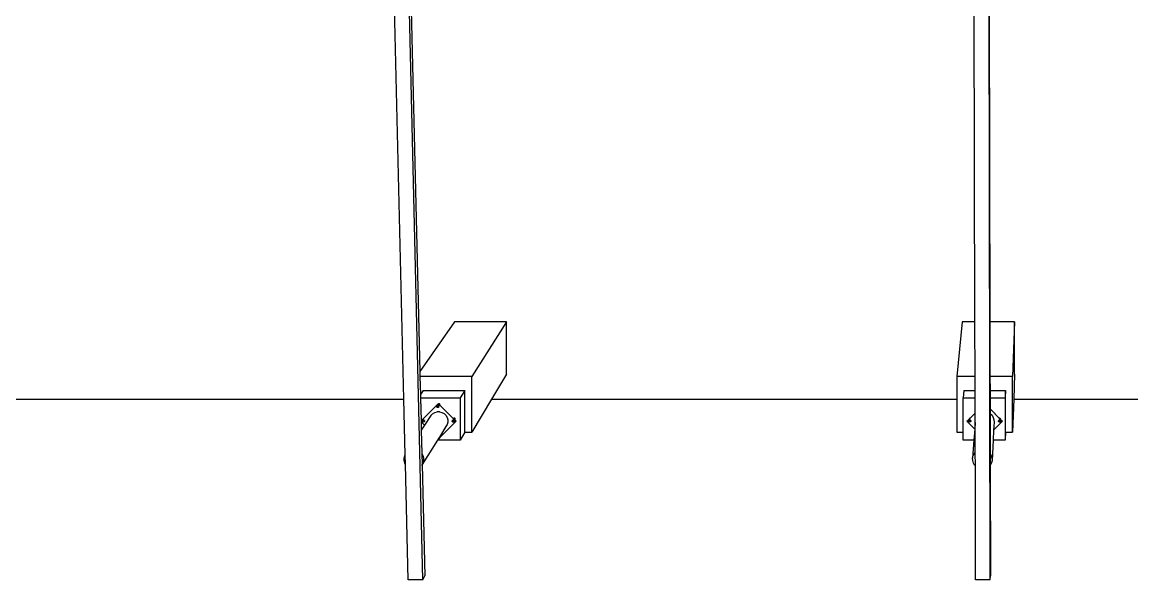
# Model space of a CAD drawing. Header units: inches. Extents: x -1152 to 1243, y -567 to 664.
# Drawn here: x -524 to 45, y -567 to -280 of the extents above; entities that cross this region are included whole.
import ezdxf

# ---------------------------------------------------------------- set-up
doc = ezdxf.new("R2010")
doc.units = ezdxf.units.IN
doc.header["$MEASUREMENT"] = 0

msp = doc.modelspace()

# ---------------------------------------------------------------- linework, layer by layer
for p, q in [((-318.2234, -566.54973), (-344.30649, 529.8555)), ((-27.40277, -566.54973), (-29.64883, 529.8555)), ((-327.96805, -473.91114), (-332.86586, -272.76493)), ((-324.20145, -274.18614), (-319.80502, -459.60738)), ((-35.23699, -434.17829), (-35.65392, -274.33696)), ((-27.91806, -273.93414), (-27.59088, -434.17829)), ((-302.1109, -434.17829), (-319.80502, -459.60738)), ((-275.29646, -434.17829), (-302.1109, -434.17829)), ((-275.29646, -434.17829), (-293.12015, -462.28857)), ((-275.29646, -460.99273), (-275.29646, -434.17829)), ((-41.78742, -434.17829), (-44.49288, -462.28857)), ((-35.23699, -434.17829), (-41.78742, -434.17829)), ((-35.16367, -462.28857), (-35.23699, -434.17829)), ((-14.97298, -434.17829), (-27.59088, -434.17829)), ((-27.59088, -434.17829), (-27.53349, -462.28857)), ((-14.97298, -434.17829), (-15.94238, -462.28857)), ((-14.97298, -460.99273), (-14.97298, -434.17829)), ((-319.80502, -459.60738), (-319.74145, -462.28857)), ((-293.12015, -462.28857), (-319.74145, -462.28857)), ((-319.74145, -462.28857), (-319.52251, -471.52269)), ((-293.12015, -490.83907), (-293.12015, -462.28857)), ((-275.29646, -460.99273), (-283.0111, -473.91114)), ((-35.16367, -462.28857), (-44.49288, -462.28857)), ((-44.49288, -462.28857), (-44.49288, -473.91114)), ((-35.14505, -469.42619), (-35.16367, -462.28857)), ((-15.94238, -462.28857), (-27.53349, -462.28857)), ((-27.53349, -462.28857), (-27.51892, -469.42619)), ((-15.94238, -490.83907), (-15.94238, -462.28857)), ((-14.97298, -460.99273), (-15.39257, -473.91114)), ((-318.10184, -469.42619), (-319.52251, -471.52269)), ((-319.52251, -471.52269), (-319.4814, -473.25623)), ((-318.10184, -469.42619), (-296.68897, -469.42619)), ((-296.68897, -469.42619), (-299.10965, -473.25623)), ((-296.68897, -490.83907), (-296.68897, -469.42619)), ((-40.92407, -469.42619), (-41.25797, -473.25623)), ((-40.92407, -469.42619), (-35.14505, -469.42619)), ((-35.13506, -473.25623), (-35.14505, -469.42619)), ((-27.51892, -469.42619), (-19.5112, -469.42619)), ((-27.51892, -469.42619), (-27.5111, -473.25623)), ((-19.5112, -469.42619), (-19.67039, -473.25623)), ((-19.5112, -490.83907), (-19.5112, -469.42619)), ((-550.62964, -473.91114), (-327.96805, -473.91114)), ((-327.27233, -502.48335), (-327.96805, -473.91114)), ((-319.4814, -473.25623), (-299.10965, -473.25623)), ((-319.4814, -473.25623), (-319.20154, -485.05977)), ((-318.55993, -484.41816), (-311.07708, -476.93531)), ((-318.55597, -484.42333), (-311.0942, -476.96156)), ((-311.07708, -476.93531), (-311.0942, -476.96156)), ((-311.0942, -476.96156), (-311.07191, -476.93927)), ((-311.0942, -476.96156), (-310.85957, -477.1416)), ((-311.07708, -476.93531), (-310.27604, -476.13427)), ((-311.07708, -476.93531), (-311.07191, -476.93927)), ((-311.07191, -476.93927), (-310.29312, -476.16048)), ((-311.04449, -477.79279), (-311.02969, -477.68037)), ((-311.02969, -477.90521), (-311.04449, -477.79279)), ((-311.02969, -477.68037), (-311.02881, -477.67824)), ((-311.02881, -477.67824), (-310.98629, -477.57561)), ((-311.02, -477.61132), (-311.02881, -477.67824)), ((-310.97508, -477.50288), (-311.02, -477.61132)), ((-311.00916, -477.62215), (-311.01083, -477.63485)), ((-310.96424, -477.51371), (-311.00916, -477.62215)), ((-310.95098, -477.52137), (-310.98629, -477.57561)), ((-310.98629, -477.57561), (-310.95837, -477.53921)), ((-310.90362, -477.40975), (-310.97508, -477.50288)), ((-310.89279, -477.42059), (-310.96424, -477.51371)), ((-310.95837, -477.53921), (-310.91727, -477.48565)), ((-310.95837, -477.53921), (-310.95098, -477.52137)), ((-310.95098, -477.52137), (-310.88196, -477.43142)), ((-310.91727, -477.48565), (-310.82731, -477.41662)), ((-310.8105, -477.3383), (-310.90362, -477.40975)), ((-310.88196, -477.43142), (-310.79201, -477.3624)), ((-310.85957, -477.1416), (-310.58634, -477.25478)), ((-310.82731, -477.41662), (-310.72255, -477.37323)), ((-310.70206, -477.29338), (-310.8105, -477.3383)), ((-310.79201, -477.3624), (-310.68726, -477.31901)), ((-310.72255, -477.37323), (-310.61013, -477.35843)), ((-310.58569, -477.27806), (-310.70206, -477.29338)), ((-310.68726, -477.31901), (-310.57485, -477.30422)), ((-310.61013, -477.35843), (-310.49771, -477.37323)), ((-310.58634, -477.25478), (-310.29312, -477.29338)), ((-310.46932, -477.29338), (-310.58569, -477.27806)), ((-310.57485, -477.30422), (-310.46245, -477.31901)), ((-310.49771, -477.37323), (-310.39295, -477.41662)), ((-310.36087, -477.3383), (-310.46932, -477.29338)), ((-310.46245, -477.31901), (-310.3577, -477.3624)), ((-310.39295, -477.41662), (-310.30299, -477.48565)), ((-310.26775, -477.40975), (-310.36087, -477.3383)), ((-310.3577, -477.3624), (-310.26775, -477.43142)), ((-310.30299, -477.48565), (-310.23397, -477.57561)), ((-310.27604, -476.13427), (-310.29312, -476.16048)), ((-310.29312, -476.16048), (-309.49204, -476.96156)), ((-310.29312, -476.16048), (-310.29312, -477.28731)), ((-310.29312, -477.29338), (-309.9999, -477.25478)), ((-310.27604, -476.13427), (-310.12267, -476.28764)), ((-310.1963, -477.50288), (-310.26775, -477.40975)), ((-310.26775, -477.43142), (-310.19873, -477.52137)), ((-310.18546, -477.51371), (-310.25692, -477.42059)), ((-310.23397, -477.57561), (-310.19057, -477.68037)), ((-310.19873, -477.52137), (-310.15534, -477.62612)), ((-310.15138, -477.61132), (-310.1963, -477.50288)), ((-310.19057, -477.68037), (-310.17577, -477.79279)), ((-310.17577, -477.79279), (-310.19057, -477.90521)), ((-310.14055, -477.62215), (-310.18546, -477.51371)), ((-310.15534, -477.62612), (-310.14055, -477.73852)), ((-310.14055, -477.73852), (-310.15534, -477.85093)), ((-310.13606, -477.72769), (-310.15138, -477.61132)), ((-310.15138, -477.84406), (-310.13606, -477.72769)), ((-310.12523, -477.73852), (-310.14055, -477.62215)), ((-310.14055, -477.8549), (-310.12523, -477.73852)), ((-310.12267, -476.28764), (-310.01955, -476.24493)), ((-310.12267, -476.28764), (-309.51279, -476.89752)), ((-309.90344, -476.22964), (-310.01955, -476.24493)), ((-309.9999, -477.25478), (-309.72667, -477.1416)), ((-309.78732, -476.24493), (-309.90344, -476.22964)), ((-309.67912, -476.28975), (-309.78732, -476.24493)), ((-309.72667, -477.1416), (-309.49204, -476.96156)), ((-309.67912, -476.28975), (-309.5862, -476.36105)), ((-309.5149, -476.45396), (-309.5862, -476.36105)), ((-309.47008, -476.56217), (-309.5149, -476.45396)), ((-309.51279, -476.89752), (-309.49249, -476.8485)), ((-309.51279, -476.89752), (-309.475, -476.93531)), ((-309.49249, -476.8485), (-309.47039, -476.79488)), ((-309.475, -476.93531), (-309.49204, -476.96156)), ((-309.49204, -476.96156), (-302.00877, -484.44483)), ((-309.475, -476.93531), (-302.51723, -483.89308)), ((-309.47039, -476.79488), (-309.4548, -476.67829)), ((-309.4548, -476.67829), (-309.47008, -476.56217)), ((-299.10965, -473.25623), (-299.10965, -494.84382)), ((-283.0111, -473.91114), (-293.12015, -490.83907)), ((-283.0111, -473.91114), (-44.49288, -473.91114)), ((-44.49288, -473.91114), (-44.49288, -490.83907)), ((-41.25797, -473.25623), (-35.13506, -473.25623)), ((-41.25797, -490.83907), (-41.25797, -473.25623)), ((-35.11483, -481.01209), (-35.13506, -473.25623)), ((-27.5111, -473.25623), (-19.67039, -473.25623)), ((-27.5111, -473.25623), (-27.49963, -478.87166)), ((-19.67039, -473.25623), (-19.67039, -494.84382)), ((-15.39257, -473.91114), (-15.94238, -490.83907)), ((-15.39257, -473.91114), (224.66011, -473.91114)), ((-314.14348, -482.22306), (-317.401, -487.22347)), ((-314.14348, -482.22306), (-313.2671, -481.32461)), ((-313.2671, -481.32461), (-312.18804, -480.68361)), ((-312.18804, -480.68361), (-310.97985, -480.34373)), ((-310.98629, -478.00996), (-311.02969, -477.90521)), ((-310.91727, -478.09992), (-310.98629, -478.00996)), ((-309.72486, -480.32813), (-310.97985, -480.34373)), ((-310.82731, -478.16895), (-310.91727, -478.09992)), ((-310.72255, -478.21234), (-310.82731, -478.16895)), ((-310.61013, -478.22714), (-310.72255, -478.21234)), ((-310.49771, -478.21234), (-310.61013, -478.22714)), ((-310.39295, -478.16895), (-310.49771, -478.21234)), ((-310.30299, -478.09992), (-310.39295, -478.16895)), ((-310.23397, -478.00996), (-310.30299, -478.09992)), ((-310.28786, -478.0802), (-310.25692, -478.05646)), ((-310.25692, -478.05646), (-310.18546, -477.96334)), ((-310.19873, -477.95568), (-310.23397, -478.00996)), ((-310.22643, -477.99177), (-310.23397, -478.00996)), ((-310.19057, -477.90521), (-310.22643, -477.99177)), ((-310.22643, -477.99177), (-310.19873, -477.95568)), ((-310.19873, -477.95568), (-310.1963, -477.9525)), ((-310.1963, -477.9525), (-310.15713, -477.85794)), ((-310.18546, -477.96334), (-310.14181, -477.85794)), ((-310.15713, -477.85794), (-310.15534, -477.85093)), ((-310.15534, -477.85093), (-310.15138, -477.84406)), ((-310.14181, -477.85794), (-310.14055, -477.8549)), ((-309.72486, -480.32813), (-308.5086, -480.63788)), ((-308.5086, -480.63788), (-307.41394, -481.25187)), ((-307.41394, -481.25187), (-306.5155, -482.12825)), ((-306.5155, -482.12825), (-305.8745, -483.20731)), ((-305.8745, -483.20731), (-305.53462, -484.4155)), ((-37.7051, -483.60236), (-35.11483, -481.01209)), ((-37.68341, -483.60521), (-35.11476, -481.03657)), ((-35.11476, -481.03657), (-35.11483, -481.01209)), ((-35.10241, -485.7743), (-35.11476, -481.03657)), ((-27.49963, -478.87166), (-27.49957, -478.89959)), ((-27.49963, -478.87166), (-22.75564, -483.61564)), ((-27.49957, -478.89959), (-21.95433, -484.44483)), ((-27.49957, -478.89959), (-27.49493, -481.17591)), ((-27.49493, -481.17591), (-27.3595, -481.25187)), ((-27.49493, -481.17591), (-27.453, -501.70807)), ((-27.3595, -481.25187), (-26.46106, -482.12825)), ((-26.46106, -482.12825), (-25.82006, -483.20731)), ((-25.82006, -483.20731), (-25.48018, -484.4155)), ((-319.20154, -485.05977), (-318.55993, -484.41816)), ((-319.20154, -485.05977), (-319.20132, -485.06869)), ((-319.20132, -485.06869), (-318.57747, -484.44483)), ((-319.20132, -485.06869), (-319.19272, -485.43175)), ((-319.19712, -485.24591), (-318.32479, -485.24591)), ((-318.57747, -486.04699), (-319.19272, -485.43175)), ((-319.19272, -485.43175), (-319.0888, -489.81432)), ((-317.401, -487.22347), (-319.0888, -489.81432)), ((-318.55993, -484.41816), (-318.57747, -484.44483)), ((-318.57747, -484.44483), (-318.55597, -484.42333)), ((-318.39743, -484.67946), (-318.57747, -484.44483)), ((-318.57747, -486.04699), (-318.39743, -485.81236)), ((-317.401, -487.22347), (-318.57747, -486.04699)), ((-318.55597, -484.42333), (-318.55993, -484.41816)), ((-318.28425, -484.9527), (-318.39743, -484.67946)), ((-318.39743, -485.81236), (-318.28425, -485.53913)), ((-318.3352, -485.16679), (-318.3204, -485.05437)), ((-318.3204, -485.27921), (-318.3352, -485.16679)), ((-318.3204, -485.05437), (-318.28281, -484.96362)), ((-318.27701, -485.38397), (-318.3204, -485.27921)), ((-318.29905, -484.99532), (-318.3005, -485.00632)), ((-318.25413, -484.88688), (-318.29905, -484.99532)), ((-318.28281, -484.96362), (-318.28425, -484.9527)), ((-318.28425, -485.53913), (-318.26576, -485.39864)), ((-318.28281, -484.96362), (-318.27701, -484.94961)), ((-318.24087, -484.89454), (-318.27701, -484.94961)), ((-318.27701, -484.94961), (-318.24804, -484.91185)), ((-318.26576, -485.39864), (-318.27701, -485.38397)), ((-318.20798, -485.47393), (-318.26576, -485.39864)), ((-318.18268, -484.79376), (-318.25413, -484.88688)), ((-318.24804, -484.91185), (-318.20798, -484.85966)), ((-318.24087, -484.89454), (-318.24804, -484.91185)), ((-318.24087, -484.89454), (-318.23933, -484.89084)), ((-318.23933, -484.89084), (-318.17185, -484.80459)), ((-318.20798, -484.85966), (-318.15638, -484.82006)), ((-318.11803, -485.54296), (-318.20798, -485.47393)), ((-318.17185, -484.80459), (-318.0819, -484.73557)), ((-318.16788, -484.79772), (-318.17185, -484.80459)), ((-318.17185, -484.80459), (-318.15638, -484.82006)), ((-318.07476, -484.72627), (-318.16788, -484.79772)), ((-318.15638, -484.82006), (-318.11803, -484.79063)), ((-318.11803, -484.79063), (-318.01327, -484.74724)), ((-318.01327, -485.58635), (-318.11803, -485.54296)), ((-318.0819, -484.73557), (-317.97715, -484.69218)), ((-317.96632, -484.68135), (-318.07476, -484.72627)), ((-318.01327, -484.74724), (-317.90085, -484.73244)), ((-317.90085, -485.60115), (-318.01327, -485.58635)), ((-317.97715, -484.69218), (-317.86474, -484.67738)), ((-317.84994, -484.66603), (-317.96632, -484.68135)), ((-317.90085, -484.73244), (-317.78843, -484.74724)), ((-317.78843, -485.58635), (-317.90085, -485.60115)), ((-317.86474, -484.67738), (-317.75234, -484.69218)), ((-317.73357, -484.68135), (-317.84994, -484.66603)), ((-317.78843, -484.74724), (-317.68367, -484.79063)), ((-317.68367, -485.54296), (-317.78843, -485.58635)), ((-317.75234, -484.69218), (-317.64759, -484.73557)), ((-317.62513, -484.72627), (-317.73357, -484.68135)), ((-317.68367, -484.79063), (-317.59371, -484.85966)), ((-317.64498, -485.51327), (-317.68367, -485.54296)), ((-317.64759, -484.73557), (-317.55764, -484.80459)), ((-317.59371, -485.47393), (-317.64498, -485.51327)), ((-317.64498, -485.51327), (-317.62513, -485.50505)), ((-317.53201, -484.79772), (-317.62513, -484.72627)), ((-317.62513, -485.50505), (-317.53201, -485.43359)), ((-317.59371, -484.85966), (-317.52468, -484.94961)), ((-317.52468, -485.38397), (-317.59371, -485.47393)), ((-317.5782, -485.45372), (-317.54681, -485.42963)), ((-317.55764, -484.80459), (-317.48862, -484.89454)), ((-317.47535, -484.88688), (-317.54681, -484.79376)), ((-317.54681, -485.42963), (-317.47535, -485.33651)), ((-317.52468, -484.94961), (-317.48129, -485.05437)), ((-317.48862, -485.32885), (-317.52468, -485.38397)), ((-317.51737, -485.36631), (-317.52468, -485.38397)), ((-317.48129, -485.27921), (-317.51737, -485.36631)), ((-317.51737, -485.36631), (-317.48862, -485.32885)), ((-317.48862, -484.89454), (-317.44523, -484.99929)), ((-317.48862, -485.32885), (-317.48619, -485.32567)), ((-317.48619, -485.32567), (-317.44702, -485.23111)), ((-317.48129, -485.05437), (-317.46649, -485.16679)), ((-317.46649, -485.16679), (-317.48129, -485.27921)), ((-317.43044, -484.99532), (-317.47535, -484.88688)), ((-317.47535, -485.33651), (-317.4317, -485.23111)), ((-317.44702, -485.23111), (-317.44523, -485.2241)), ((-317.44523, -484.99929), (-317.43044, -485.11169)), ((-317.43044, -485.11169), (-317.44523, -485.2241)), ((-317.4317, -485.23111), (-317.43044, -485.22807)), ((-317.41511, -485.11169), (-317.43044, -484.99532)), ((-317.43044, -485.22807), (-317.41511, -485.11169)), ((-306.44276, -487.98141), (-309.79618, -493.32143)), ((-302.00877, -486.04699), (-309.49204, -493.53026)), ((-305.82877, -486.88675), (-306.44276, -487.98141)), ((-305.51902, -485.67049), (-305.82877, -486.88675)), ((-305.53462, -484.4155), (-305.51902, -485.67049)), ((-303.20953, -485.18159), (-303.19473, -485.06917)), ((-303.19473, -485.29401), (-303.20953, -485.18159)), ((-303.19473, -485.06917), (-303.15133, -484.96441)), ((-303.15133, -485.39877), (-303.19473, -485.29401)), ((-303.17509, -485.01012), (-303.17734, -485.0272)), ((-303.13017, -484.90168), (-303.17509, -485.01012)), ((-303.11691, -484.90934), (-303.15133, -484.96441)), ((-303.15133, -484.96441), (-303.12609, -484.93152)), ((-303.08231, -485.48873), (-303.15133, -485.39877)), ((-303.05872, -484.80856), (-303.13017, -484.90168)), ((-303.12609, -484.93152), (-303.08231, -484.87446)), ((-303.12609, -484.93152), (-303.11691, -484.90934)), ((-303.11691, -484.90934), (-303.04789, -484.81939)), ((-303.08231, -484.87446), (-303.03167, -484.8356)), ((-302.99235, -485.55776), (-303.08231, -485.48873)), ((-302.97643, -484.72627), (-303.06955, -484.79772)), ((-303.06955, -484.79772), (-303.04789, -484.81939)), ((-303.04789, -484.81939), (-302.95794, -484.75037)), ((-303.04789, -484.81939), (-303.03167, -484.8356)), ((-303.03167, -484.8356), (-302.99235, -484.80543)), ((-302.99235, -484.80543), (-302.88759, -484.76204)), ((-302.88759, -485.60115), (-302.99235, -485.55776)), ((-302.86799, -484.68135), (-302.97643, -484.72627)), ((-302.95794, -484.75037), (-302.85319, -484.70698)), ((-302.88759, -484.76204), (-302.77517, -484.74724)), ((-302.77517, -485.61595), (-302.88759, -485.60115)), ((-302.75162, -484.66603), (-302.86799, -484.68135)), ((-302.85319, -484.70698), (-302.74078, -484.69218)), ((-302.77517, -484.74724), (-302.66275, -484.76204)), ((-302.66275, -485.60115), (-302.77517, -485.61595)), ((-302.63524, -484.68135), (-302.75162, -484.66603)), ((-302.74078, -484.69218), (-302.62838, -484.70698)), ((-302.66275, -484.76204), (-302.55799, -484.80543)), ((-302.55799, -485.55776), (-302.66275, -485.60115)), ((-302.5268, -484.72627), (-302.63524, -484.68135)), ((-302.62838, -484.70698), (-302.52363, -484.75037)), ((-302.55799, -484.80543), (-302.46803, -484.87446)), ((-302.46803, -485.48873), (-302.55799, -485.55776)), ((-302.43368, -484.79772), (-302.5268, -484.72627)), ((-302.52363, -484.75037), (-302.43368, -484.81939)), ((-302.47511, -483.8257), (-302.51723, -483.89308)), ((-302.51723, -483.89308), (-302.50718, -483.90313)), ((-302.47511, -483.8257), (-302.50718, -483.90313)), ((-302.50718, -483.90313), (-301.99215, -484.41816)), ((-302.40381, -483.73279), (-302.47511, -483.8257)), ((-302.46803, -484.87446), (-302.399, -484.96441)), ((-302.399, -485.39877), (-302.46803, -485.48873)), ((-302.45006, -485.46531), (-302.42285, -485.44443)), ((-302.36223, -484.89084), (-302.43368, -484.79772)), ((-302.43368, -484.81939), (-302.36466, -484.90934)), ((-302.35139, -484.90168), (-302.42285, -484.80856)), ((-302.42285, -485.44443), (-302.35139, -485.35131)), ((-302.3109, -483.66149), (-302.40381, -483.73279)), ((-302.399, -484.96441), (-302.35561, -485.06917)), ((-302.36466, -485.34365), (-302.399, -485.39877)), ((-302.38967, -485.37624), (-302.399, -485.39877)), ((-302.35561, -485.29401), (-302.38967, -485.37624)), ((-302.38967, -485.37624), (-302.36466, -485.34365)), ((-302.36466, -484.90934), (-302.32127, -485.01408)), ((-302.36223, -485.34047), (-302.36466, -485.34365)), ((-302.31731, -484.99929), (-302.36223, -484.89084)), ((-302.33636, -485.27803), (-302.36223, -485.34047)), ((-302.35561, -485.06917), (-302.34081, -485.18159)), ((-302.34081, -485.18159), (-302.35561, -485.29401)), ((-302.30648, -485.01012), (-302.35139, -484.90168)), ((-302.35139, -485.35131), (-302.30774, -485.24591)), ((-302.3298, -485.16391), (-302.34059, -485.24591)), ((-302.34059, -485.24591), (-302.33636, -485.27803)), ((-302.32306, -485.24591), (-302.33636, -485.27803)), ((-302.33636, -485.27803), (-302.30199, -485.53913)), ((-302.32306, -485.24591), (-302.33452, -485.24591)), ((-302.32127, -485.2389), (-302.32306, -485.24591)), ((-302.30774, -485.24591), (-302.32306, -485.24591)), ((-302.32127, -485.01408), (-302.31567, -485.05664)), ((-302.30648, -485.12649), (-302.32127, -485.2389)), ((-302.32127, -485.2389), (-302.31731, -485.23203)), ((-302.31271, -485.03418), (-302.31731, -484.99929)), ((-302.31731, -485.23203), (-302.30199, -485.11566)), ((-302.31271, -485.03418), (-302.31567, -485.05664)), ((-302.31567, -485.05664), (-302.30648, -485.12649)), ((-302.30199, -484.9527), (-302.31271, -485.03418)), ((-302.30199, -485.11566), (-302.31271, -485.03418)), ((-302.20269, -483.61667), (-302.3109, -483.66149)), ((-302.30774, -485.24591), (-302.30648, -485.24286)), ((-301.20769, -485.24591), (-302.30774, -485.24591)), ((-302.29115, -485.12649), (-302.30648, -485.01012)), ((-302.30648, -485.24286), (-302.29115, -485.12649)), ((-302.18881, -484.67946), (-302.30199, -484.9527)), ((-302.30199, -485.53913), (-302.18881, -485.81236)), ((-302.08657, -483.60138), (-302.20269, -483.61667)), ((-302.00877, -484.44483), (-302.18881, -484.67946)), ((-302.18881, -485.81236), (-302.00877, -486.04699)), ((-302.08657, -483.60138), (-301.97046, -483.61667)), ((-301.99215, -484.41816), (-302.00877, -484.44483)), ((-302.00877, -484.44483), (-301.20769, -485.24591)), ((-301.20769, -485.24591), (-302.00877, -486.04699)), ((-301.99215, -484.41816), (-301.86614, -484.54417)), ((-301.86225, -483.66149), (-301.97046, -483.61667)), ((-301.69804, -484.27435), (-301.86614, -484.54417)), ((-301.86614, -484.54417), (-301.19111, -485.2192)), ((-301.76934, -483.73279), (-301.86225, -483.66149)), ((-301.69804, -483.8257), (-301.76934, -483.73279)), ((-301.65322, -483.93391), (-301.69804, -483.8257)), ((-301.69804, -484.27435), (-301.67563, -484.22024)), ((-301.67563, -484.22024), (-301.65355, -484.16668)), ((-301.65355, -484.16668), (-301.63793, -484.05002)), ((-301.63793, -484.05002), (-301.65322, -483.93391)), ((-301.19111, -485.2192), (-301.20769, -485.24591)), ((-39.32195, -485.2192), (-39.32411, -485.24591)), ((-39.32411, -485.24591), (-39.30967, -485.23147)), ((-38.52303, -486.04699), (-39.32411, -485.24591)), ((-39.32411, -485.24591), (-38.23854, -485.24591)), ((-39.32195, -485.2192), (-38.52091, -484.41816)), ((-39.30967, -485.23147), (-39.32195, -485.2192)), ((-39.30967, -485.23147), (-38.52303, -484.44483)), ((-38.52091, -484.41816), (-38.52303, -484.44483)), ((-38.52303, -484.44483), (-38.51025, -484.43205)), ((-38.34299, -484.67946), (-38.52303, -484.44483)), ((-38.52303, -486.04699), (-38.34299, -485.81236)), ((-35.3513, -489.21872), (-38.52303, -486.04699)), ((-38.52091, -484.41816), (-38.16184, -484.05909)), ((-38.51025, -484.43205), (-38.52091, -484.41816)), ((-38.51025, -484.43205), (-38.16394, -484.08574)), ((-38.22981, -484.9527), (-38.34299, -484.67946)), ((-38.34299, -485.81236), (-38.22981, -485.53913)), ((-38.24461, -484.99532), (-38.25993, -485.11169)), ((-38.25993, -485.11169), (-38.24461, -485.22807)), ((-38.24513, -485.11566), (-38.24895, -485.16679)), ((-38.24895, -485.16679), (-38.24363, -485.12632)), ((-38.23415, -485.27921), (-38.24895, -485.16679)), ((-38.24513, -485.11566), (-38.22981, -484.99929)), ((-38.24363, -485.12632), (-38.24513, -485.11566)), ((-38.19969, -484.88688), (-38.24461, -484.99532)), ((-38.24461, -485.22807), (-38.23915, -485.24124)), ((-38.24363, -485.12632), (-38.23415, -485.05437)), ((-38.23415, -485.05437), (-38.2207, -485.0219)), ((-38.20489, -485.34985), (-38.23415, -485.27921)), ((-38.22516, -484.98805), (-38.22981, -484.9527)), ((-38.22516, -484.98805), (-38.22981, -484.99929)), ((-38.22981, -485.53913), (-38.20489, -485.34985)), ((-38.18489, -484.89084), (-38.22516, -484.98805)), ((-38.2207, -485.0219), (-38.22516, -484.98805)), ((-38.2207, -485.0219), (-38.19076, -484.94961)), ((-38.19076, -485.38397), (-38.20489, -485.34985)), ((-38.12824, -484.79376), (-38.19969, -484.88688)), ((-38.19076, -484.94961), (-38.12173, -484.85966)), ((-38.12173, -485.47393), (-38.19076, -485.38397)), ((-38.18489, -484.89084), (-38.1174, -484.80459)), ((-38.16394, -484.08574), (-37.68341, -483.60521)), ((-38.16184, -484.05909), (-38.16394, -484.08574)), ((-38.16184, -484.05909), (-37.7051, -483.60236)), ((-38.16112, -484.05002), (-38.16184, -484.05909)), ((-38.16112, -484.05002), (-38.14583, -483.93391)), ((-38.10101, -483.8257), (-38.14583, -483.93391)), ((-38.12173, -484.85966), (-38.08813, -484.83387)), ((-38.03178, -485.54296), (-38.12173, -485.47393)), ((-38.1174, -484.80459), (-38.02746, -484.73557)), ((-38.11344, -484.79772), (-38.1174, -484.80459)), ((-38.1174, -484.80459), (-38.08813, -484.83387)), ((-38.02032, -484.72627), (-38.11344, -484.79772)), ((-38.06537, -483.77925), (-38.10101, -483.8257)), ((-38.08813, -484.83387), (-38.03178, -484.79063)), ((-38.06537, -483.77925), (-38.02974, -483.73303)), ((-38.03178, -484.79063), (-37.92702, -484.74724)), ((-37.92702, -485.58635), (-38.03178, -485.54296)), ((-37.9368, -483.66149), (-38.02974, -483.73303)), ((-38.02746, -484.73557), (-37.92271, -484.69218)), ((-37.91188, -484.68135), (-38.02032, -484.72627)), ((-37.8286, -483.61667), (-37.9368, -483.66149)), ((-37.92702, -484.74724), (-37.8146, -484.73244)), ((-37.8146, -485.60115), (-37.92702, -485.58635)), ((-37.92271, -484.69218), (-37.8103, -484.67738)), ((-37.7955, -484.66603), (-37.91188, -484.68135)), ((-37.71248, -483.60138), (-37.8286, -483.61667)), ((-37.8146, -484.73244), (-37.70218, -484.74724)), ((-37.70218, -485.58635), (-37.8146, -485.60115)), ((-37.8103, -484.67738), (-37.69789, -484.69218)), ((-37.67913, -484.68135), (-37.7955, -484.66603)), ((-37.7051, -483.60236), (-37.71248, -483.60138)), ((-37.68341, -483.60521), (-37.7051, -483.60236)), ((-37.70218, -484.74724), (-37.59742, -484.79063)), ((-37.59742, -485.54296), (-37.70218, -485.58635)), ((-37.69789, -484.69218), (-37.59315, -484.73557)), ((-37.57069, -484.72627), (-37.67913, -484.68135)), ((-37.59742, -484.79063), (-37.50746, -484.85966)), ((-37.50746, -485.47393), (-37.59742, -485.54296)), ((-37.59315, -484.73557), (-37.5032, -484.80459)), ((-37.47757, -484.79772), (-37.57069, -484.72627)), ((-37.50746, -484.85966), (-37.43843, -484.94961)), ((-37.43843, -485.38397), (-37.50746, -485.47393)), ((-37.5032, -484.80459), (-37.43418, -484.89454)), ((-37.42091, -484.88688), (-37.49237, -484.79376)), ((-37.43843, -484.94961), (-37.39504, -485.05437)), ((-37.39504, -485.27921), (-37.43843, -485.38397)), ((-37.43418, -484.89454), (-37.39079, -484.99929)), ((-37.37599, -484.99532), (-37.42091, -484.88688)), ((-37.39504, -485.05437), (-37.38024, -485.16679)), ((-37.38024, -485.16679), (-37.39504, -485.27921)), ((-37.39404, -485.27164), (-37.37726, -485.23111)), ((-37.39079, -484.99929), (-37.37599, -485.11169)), ((-37.37599, -485.11169), (-37.38024, -485.16679)), ((-37.37726, -485.23111), (-37.37599, -485.22807)), ((-37.36067, -485.11169), (-37.37599, -484.99532)), ((-37.37599, -485.22807), (-37.36067, -485.11169)), ((-35.10241, -485.7743), (-35.3513, -489.21872)), ((-35.06191, -501.29858), (-35.10241, -485.7743)), ((-25.46458, -485.67049), (-25.67964, -489.77231)), ((-21.95433, -486.04699), (-25.67964, -489.77231)), ((-25.48018, -484.4155), (-25.46458, -485.67049)), ((-23.12065, -485.01012), (-23.13597, -485.12649)), ((-23.13597, -485.12649), (-23.12065, -485.24286)), ((-23.12065, -485.12649), (-23.12328, -485.18159)), ((-23.12328, -485.18159), (-23.11834, -485.14407)), ((-23.10848, -485.29401), (-23.12328, -485.18159)), ((-23.07573, -484.90168), (-23.12065, -485.01012)), ((-23.12065, -485.12649), (-23.10585, -485.01408)), ((-23.11834, -485.14407), (-23.12065, -485.12649)), ((-23.12065, -485.24286), (-23.11267, -485.26212)), ((-23.11834, -485.14407), (-23.10848, -485.06917)), ((-23.10848, -485.06917), (-23.06508, -484.96441)), ((-23.06508, -485.39877), (-23.10848, -485.29401)), ((-23.10585, -485.01408), (-23.06246, -484.90934)), ((-23.00428, -484.80856), (-23.07573, -484.90168)), ((-23.06508, -484.96441), (-22.99606, -484.87446)), ((-22.99606, -485.48873), (-23.06508, -485.39877)), ((-23.06246, -484.90934), (-22.99344, -484.81939)), ((-22.92199, -484.72627), (-23.01511, -484.79772)), ((-23.01511, -484.79772), (-22.99344, -484.81939)), ((-22.99606, -484.87446), (-22.96342, -484.84941)), ((-22.9061, -485.55776), (-22.99606, -485.48873)), ((-22.99344, -484.81939), (-22.9035, -484.75037)), ((-22.99344, -484.81939), (-22.96342, -484.84941)), ((-22.96342, -484.84941), (-22.9061, -484.80543)), ((-22.81355, -484.68135), (-22.92199, -484.72627)), ((-22.9061, -484.80543), (-22.80134, -484.76204)), ((-22.80134, -485.60115), (-22.9061, -485.55776)), ((-22.9035, -484.75037), (-22.79875, -484.70698)), ((-22.69718, -484.66603), (-22.81355, -484.68135)), ((-22.80134, -484.76204), (-22.68892, -484.74724)), ((-22.68892, -485.61595), (-22.80134, -485.60115)), ((-22.79875, -484.70698), (-22.68634, -484.69218)), ((-22.64732, -483.60138), (-22.75564, -483.61564)), ((-22.75564, -483.61564), (-22.20405, -484.16723)), ((-22.5808, -484.68135), (-22.69718, -484.66603)), ((-22.68892, -484.74724), (-22.5765, -484.76204)), ((-22.5765, -485.60115), (-22.68892, -485.61595)), ((-22.68634, -484.69218), (-22.57393, -484.70698)), ((-22.5312, -483.61667), (-22.64732, -483.60138)), ((-22.47236, -484.72627), (-22.5808, -484.68135)), ((-22.5765, -484.76204), (-22.47174, -484.80543)), ((-22.47174, -485.55776), (-22.5765, -485.60115)), ((-22.57393, -484.70698), (-22.46919, -484.75037)), ((-22.423, -483.66149), (-22.5312, -483.61667)), ((-22.37924, -484.79772), (-22.47236, -484.72627)), ((-22.47174, -484.80543), (-22.38178, -484.87446)), ((-22.38178, -485.48873), (-22.47174, -485.55776)), ((-22.46919, -484.75037), (-22.37924, -484.81939)), ((-22.33008, -483.73279), (-22.423, -483.66149)), ((-22.38178, -484.87446), (-22.31275, -484.96441)), ((-22.31275, -485.39877), (-22.38178, -485.48873)), ((-22.30779, -484.89084), (-22.37924, -484.79772)), ((-22.37924, -484.81939), (-22.31022, -484.90934)), ((-22.29695, -484.90168), (-22.36841, -484.80856)), ((-22.25878, -483.8257), (-22.33008, -483.73279)), ((-22.31275, -484.96441), (-22.26936, -485.06917)), ((-22.27729, -485.31317), (-22.31275, -485.39877)), ((-22.31022, -484.90934), (-22.26683, -485.01408)), ((-22.26287, -484.99929), (-22.30779, -484.89084)), ((-22.25203, -485.01012), (-22.29695, -484.90168)), ((-22.26936, -485.29401), (-22.27729, -485.31317)), ((-22.27729, -485.31317), (-22.24755, -485.53913)), ((-22.26936, -485.06917), (-22.25456, -485.18159)), ((-22.25456, -485.18159), (-22.26936, -485.29401)), ((-22.26756, -485.28036), (-22.2533, -485.24591)), ((-22.26683, -485.01408), (-22.26123, -485.05664)), ((-22.2533, -485.24591), (-22.26303, -485.24591)), ((-22.25827, -485.03418), (-22.26287, -484.99929)), ((-22.25827, -485.03418), (-22.26123, -485.05664)), ((-22.26123, -485.05664), (-22.25203, -485.12649)), ((-22.21396, -483.93391), (-22.25878, -483.8257)), ((-22.24755, -484.9527), (-22.25827, -485.03418)), ((-22.24755, -485.11566), (-22.25827, -485.03418)), ((-22.25367, -485.16218), (-22.25456, -485.18159)), ((-22.25367, -485.16218), (-22.24755, -485.11566)), ((-22.25203, -485.12649), (-22.25367, -485.16218)), ((-22.2533, -485.24591), (-22.25203, -485.24286)), ((-21.15325, -485.24591), (-22.2533, -485.24591)), ((-22.23671, -485.12649), (-22.25203, -485.01012)), ((-22.25203, -485.24286), (-22.23671, -485.12649)), ((-22.13437, -484.67946), (-22.24755, -484.9527)), ((-22.24755, -485.53913), (-22.13437, -485.81236)), ((-22.19868, -484.05002), (-22.21396, -483.93391)), ((-22.19868, -484.05002), (-22.20405, -484.16723)), ((-22.20405, -484.16723), (-21.95312, -484.41816)), ((-21.95433, -484.44483), (-22.13437, -484.67946)), ((-22.13437, -485.81236), (-21.95433, -486.04699)), ((-21.95312, -484.41816), (-21.95433, -484.44483)), ((-21.95433, -484.44483), (-21.15325, -485.24591)), ((-21.15325, -485.24591), (-21.95433, -486.04699)), ((-21.95312, -484.41816), (-21.15208, -485.2192)), ((-21.15208, -485.2192), (-21.15325, -485.24591)), ((-319.0888, -489.81432), (-318.8068, -501.70807)), ((-310.75221, -494.84382), (-318.67058, -507.45307)), ((-310.37744, -494.24702), (-310.75221, -494.84382)), ((-299.10965, -494.84382), (-310.75221, -494.84382)), ((-309.79618, -493.32143), (-310.37744, -494.24702)), ((-310.29312, -494.33134), (-310.37744, -494.24702)), ((-309.49204, -493.53026), (-310.29312, -494.33134)), ((-310.26775, -494.07235), (-310.26775, -494.33134)), ((-309.72667, -493.35022), (-309.79618, -493.32143)), ((-309.49204, -493.53026), (-309.72667, -493.35022)), ((-296.68897, -490.83907), (-299.10965, -494.84382)), ((-296.68897, -490.83907), (-293.12015, -490.83907)), ((-44.49288, -490.83907), (-41.25797, -490.83907)), ((-41.25797, -494.84382), (-41.25797, -490.83907)), ((-35.75778, -494.84382), (-41.25797, -494.84382)), ((-35.75778, -494.84382), (-36.42794, -504.11805)), ((-35.3513, -489.21872), (-35.75778, -494.84382)), ((-25.94555, -494.84382), (-26.49381, -505.3005)), ((-25.67964, -489.77231), (-25.94555, -494.84382)), ((-19.67039, -494.84382), (-25.94555, -494.84382)), ((-19.5112, -490.83907), (-19.67039, -494.84382)), ((-19.5112, -490.83907), (-15.94238, -490.83907)), ((-327.80173, -504.11805), (-327.47946, -502.85263)), ((-327.7855, -505.42377), (-327.80173, -504.11805)), ((-327.43188, -506.68079), (-327.7855, -505.42377)), ((-327.47946, -502.85263), (-327.27233, -502.48335)), ((-327.15894, -507.14026), (-327.27233, -502.48335)), ((-318.82868, -501.7425), (-318.80504, -501.7823)), ((-318.80504, -501.7823), (-318.67126, -507.42418)), ((-318.80504, -501.7823), (-318.23745, -502.73776)), ((-318.23745, -502.73776), (-317.88383, -503.99479)), ((-317.8676, -505.3005), (-318.18987, -506.56593)), ((-317.88383, -503.99479), (-317.8676, -505.3005)), ((-36.42794, -504.11805), (-36.10567, -502.85263)), ((-36.41171, -505.42377), (-36.42794, -504.11805)), ((-36.05809, -506.68079), (-36.41171, -505.42377)), ((-36.10567, -502.85263), (-35.46687, -501.71373)), ((-35.46687, -501.71373), (-35.06191, -501.29858)), ((-35.04406, -508.14206), (-35.06191, -501.29858)), ((-27.45489, -501.7425), (-27.45293, -501.7458)), ((-27.45293, -501.7458), (-27.44127, -507.45307)), ((-27.45293, -501.7458), (-26.86366, -502.73776)), ((-26.86366, -502.73776), (-26.51004, -503.99479)), ((-26.49381, -505.3005), (-26.81608, -506.56593)), ((-26.51004, -503.99479), (-26.49381, -505.3005)), ((-327.15894, -507.14026), (-327.43188, -506.68079)), ((-325.71235, -566.54973), (-327.15894, -507.14026)), ((-318.67126, -507.42418), (-318.82868, -507.70483)), ((-318.82868, -507.70483), (-318.67058, -507.45307)), ((-318.18987, -506.56593), (-318.67126, -507.42418)), ((-318.67058, -507.45307), (-317.317, -564.54069)), ((-35.39118, -507.80346), (-36.05809, -506.68079)), ((-35.04406, -508.14206), (-35.39118, -507.80346)), ((-34.89171, -566.54973), (-35.04406, -508.14206)), ((-27.44081, -507.67973), (-27.45489, -507.70483)), ((-26.81608, -506.56593), (-27.44081, -507.67973)), ((-27.44081, -507.67973), (-27.32472, -564.54069)), ((-318.2234, -566.54973), (-325.71235, -566.54973)), ((-318.2234, -566.54973), (-317.317, -564.54069)), ((-27.40277, -566.54973), (-34.89171, -566.54973)), ((-27.40277, -566.54973), (-27.32472, -564.54069))]:
    msp.add_line(p, q)

doc.saveas('drawing.dxf')
